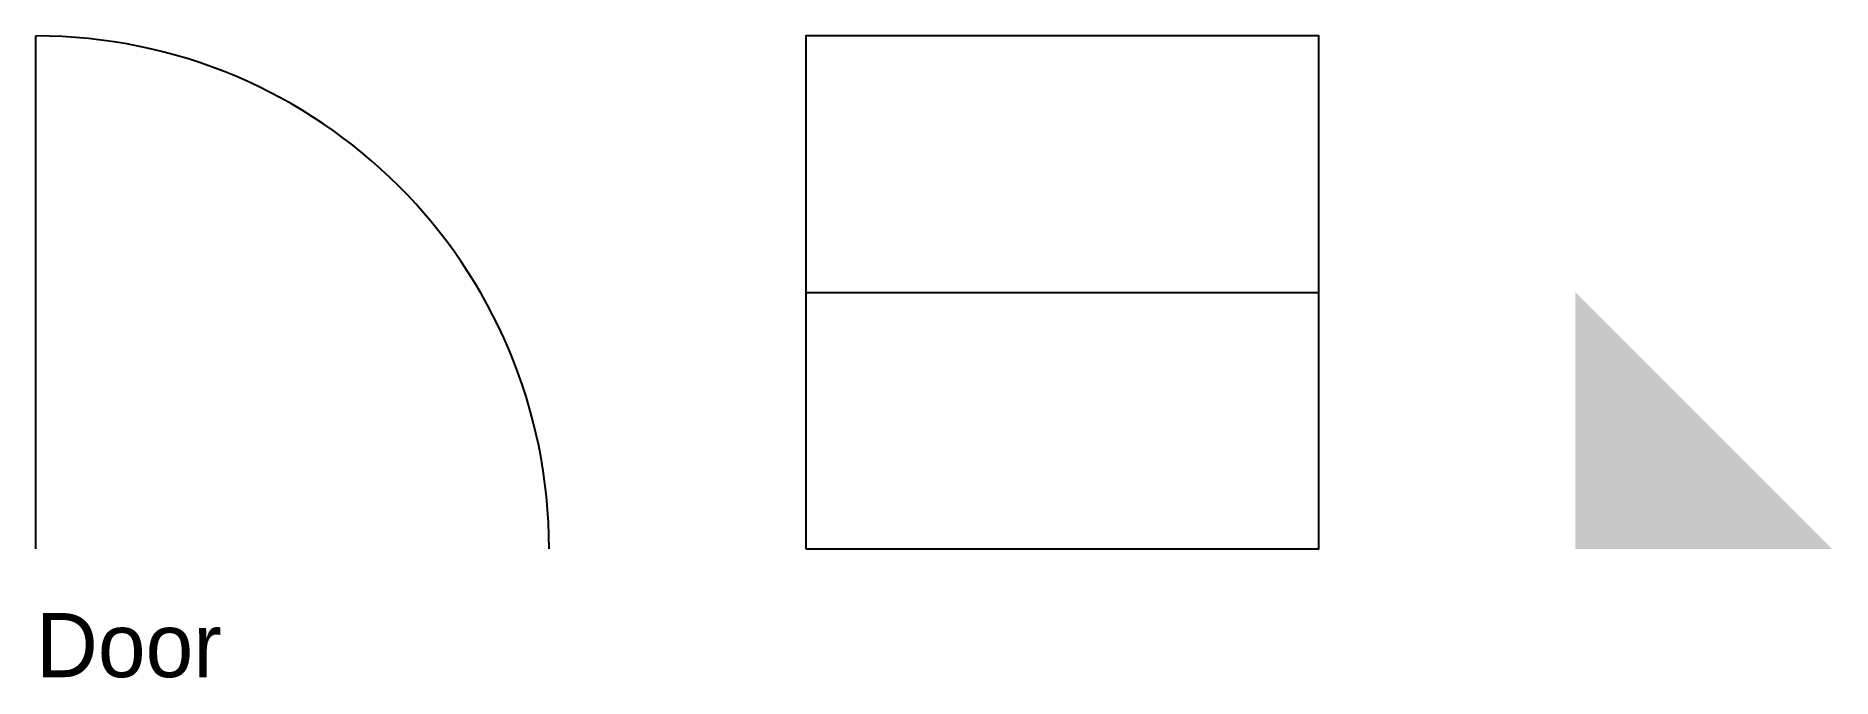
# Model space of a CAD drawing. Header units: metres. Extents: x 0 to 70, y -5 to 20.
import ezdxf

# ---------------------------------------------------------------- set-up
doc = ezdxf.new("R2010")
doc.units = ezdxf.units.M

msp = doc.modelspace()

# ---------------------------------------------------------------- linework, layer by layer
for p, q in [((0, 0), (0, 20)), ((30, 10), (50, 10))]:
    msp.add_line(p, q)
msp.add_lwpolyline([(30, 0), (50, 0), (50, 20), (30, 20)], close=True)
msp.add_arc((0, 0), 20, 0, 90)
msp.add_solid([(60, 0), (70, 0), (60, 10)])

# ---------------------------------------------------------------- texts
msp.add_text('Door', height=2.5).set_placement((0, -5))

doc.saveas('drawing.dxf')
